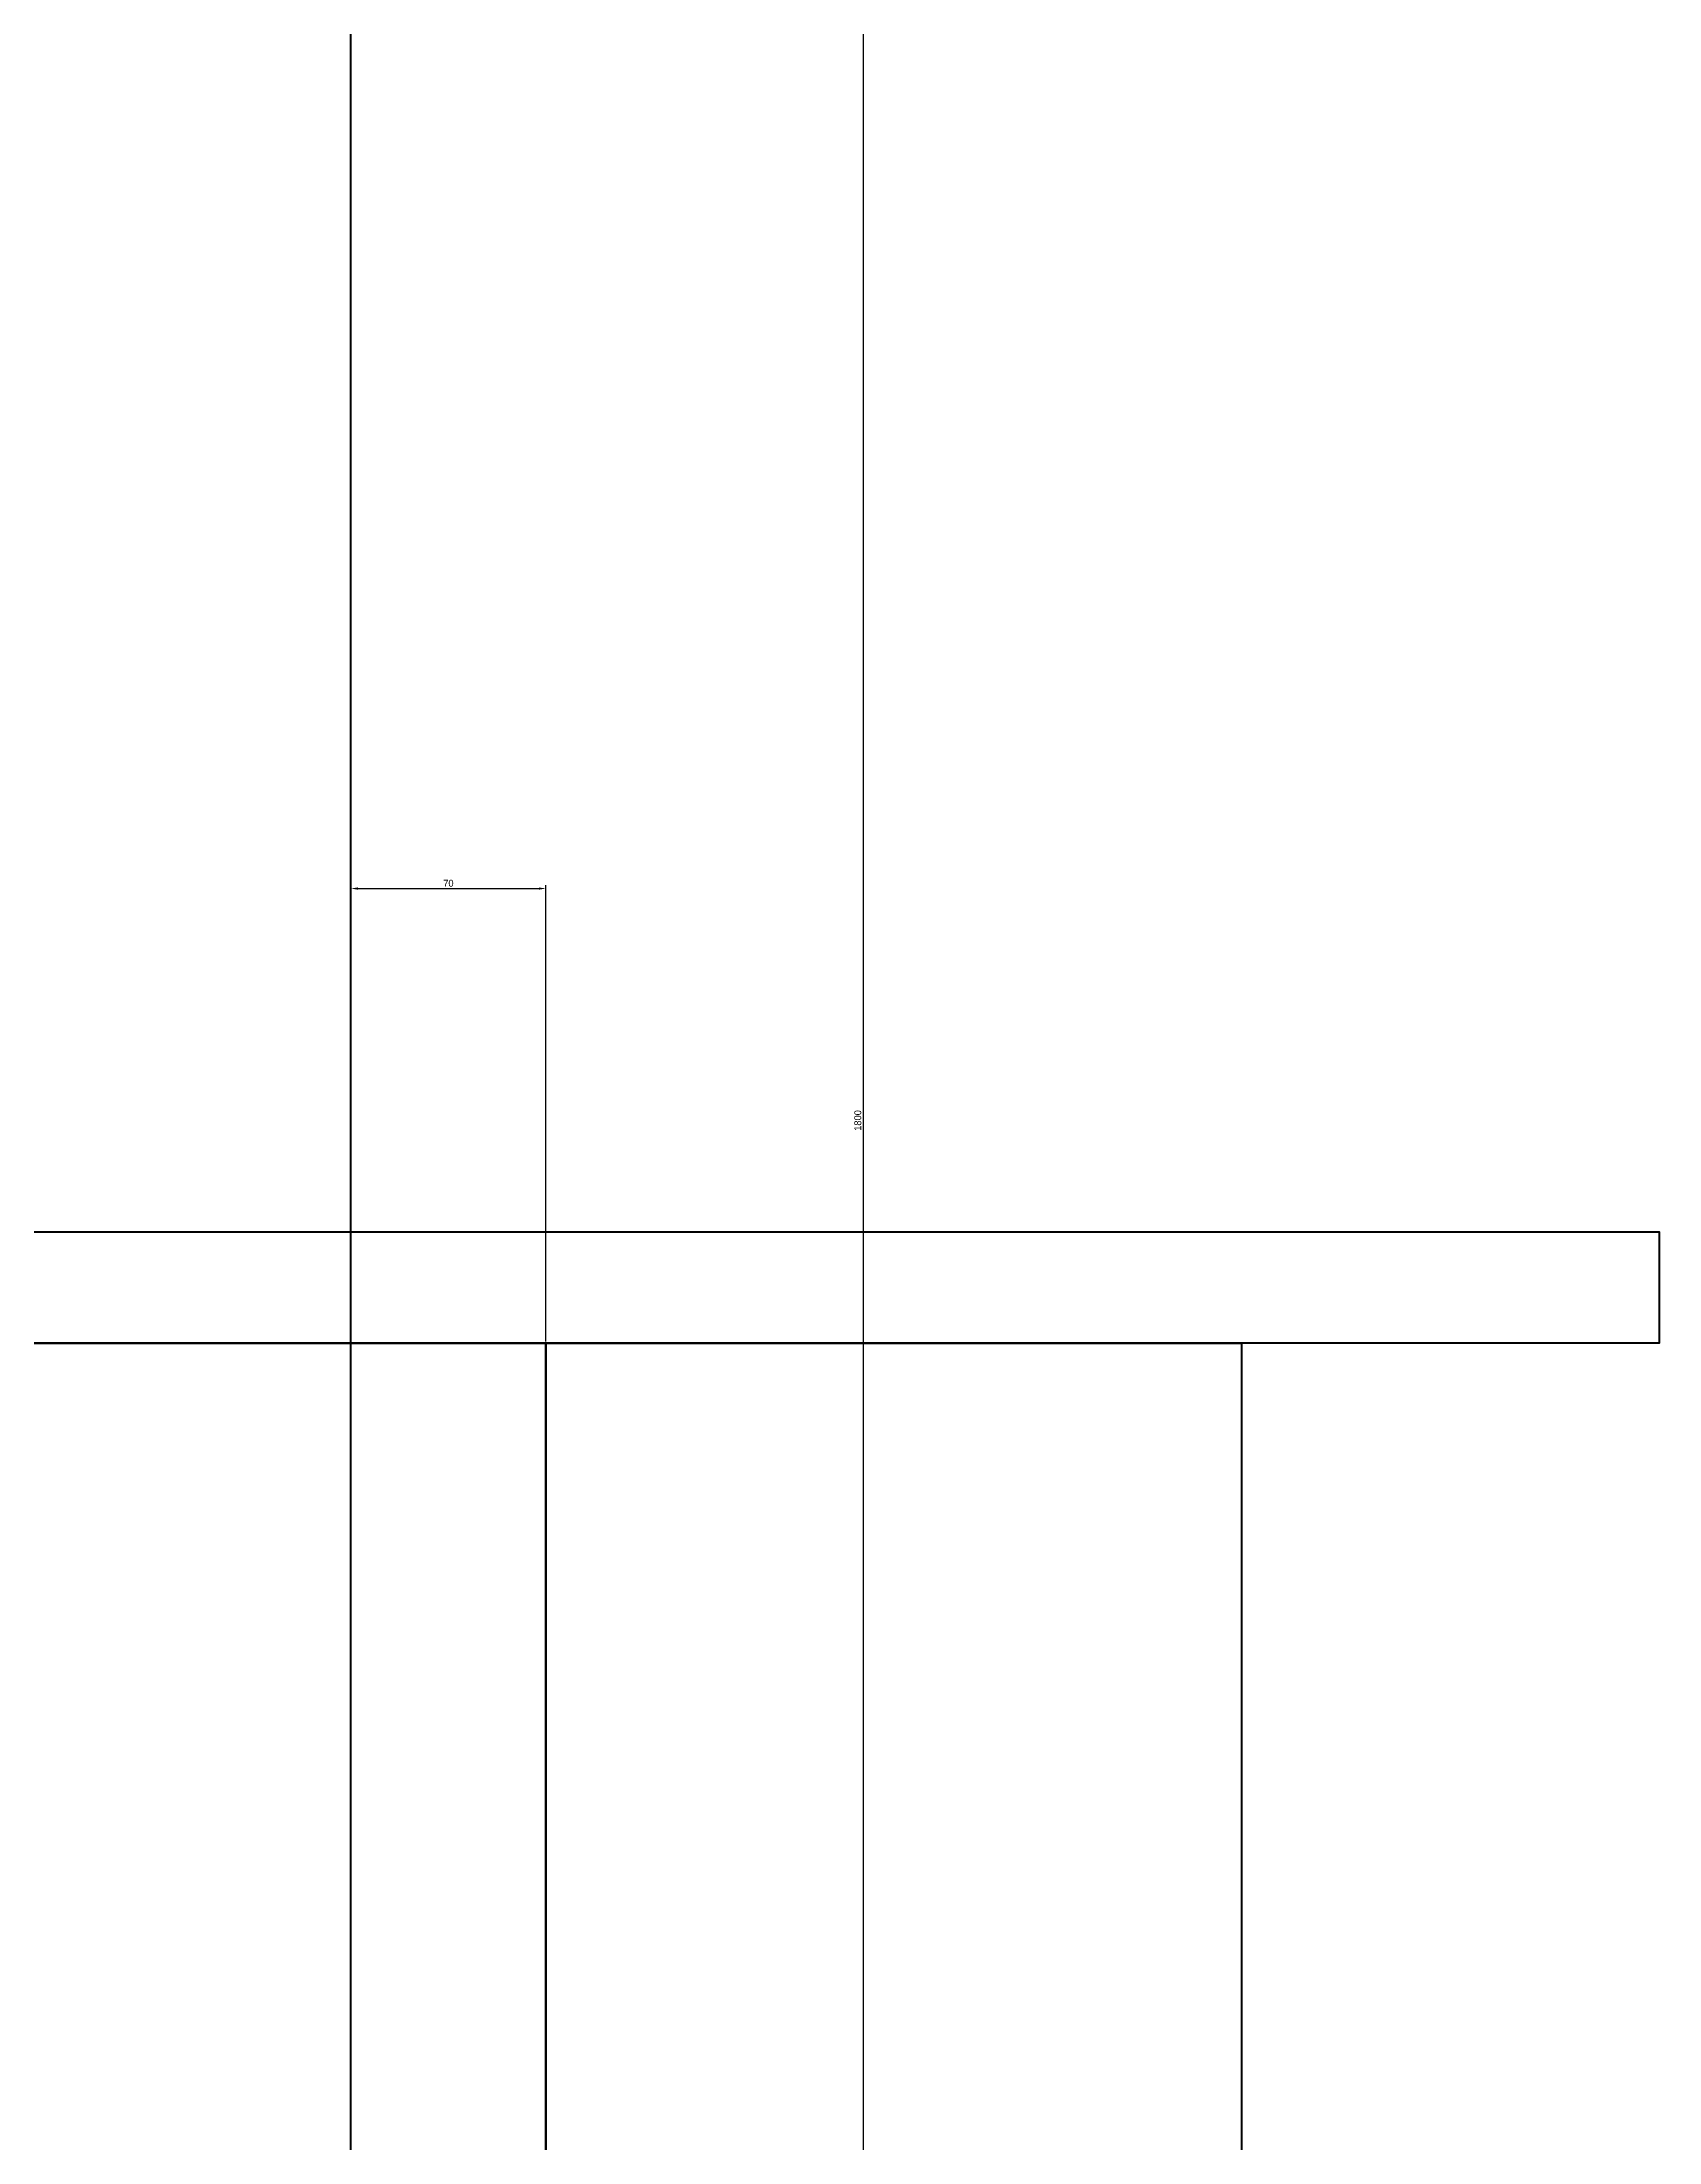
# Model space of a CAD drawing. Header units: millimetres. Extents: x 36689 to 81590, y -49198 to -25401.
# Drawn here: x 52282 to 52863, y -30805 to -30051 of the extents above; entities that cross this region are included whole.
import ezdxf

# ---------------------------------------------------------------- set-up
doc = ezdxf.new("R2010")
doc.units = ezdxf.units.MM
doc.header["$PDMODE"] = 34
doc.header["$PDSIZE"] = 25
doc.layers.add('01 Черновое', color=7, linetype='Continuous')
doc.layers.add('11 Привязка размеры', color=7, linetype='Continuous')
doc.layers.add('04 Мебель', color=5, linetype='Continuous', true_color=0x0000ff)
doc.styles.add('QCADDimTextStyle', font='txt')
doc.dimstyles.new('QCADDimStyle', dxfattribs={"dimtxt": 2.5, "dimasz": 2.5, "dimexe": 1.25, "dimexo": 0.625, "dimtad": 1, "dimtoh": 1, "dimdec": 4, "dimzin": 0, "dimdsep": 46, "dimtxsty": 'QCADDimTextStyle', "dimcen": 0.09, "dimadec": 0, "dimazin": 0, "dimtfac": 1, "dimtdec": 4, "dimtofl": 0, "dimtmove": 0, "dimatfit": 3, "dimfxl": 1, "dimtolj": 1, "dimtzin": 0, "dimarcsym": 0})

# ---------------------------------------------------------------- blocks, each defined once
blk = doc.blocks.new('*D48')
at = {"layer": '11 Привязка размеры', "color": 0, "lineweight": -2}
for p, q in [((52293.74, -29538.38), (52578.34, -29538.38)), ((52577.09, -29540.88), (52577.09, -31335.88)), ((52293.74, -31338.38), (52578.34, -31338.38))]:
    blk.add_line(p, q, dxfattribs=at)
at = {"layer": '11 Привязка размеры', "color": 0}
for points in [[(52577.51, -29540.88), (52576.68, -29540.88), (52577.09, -29538.38)], [(52576.68, -31335.88), (52577.51, -31335.88), (52577.09, -31338.38)]]:
    blk.add_solid(points, dxfattribs=at)
at = {"layer": 'Defpoints', "color": 0}
for p in [(52293.11, -29538.38), (52293.11, -31338.38), (52577.09, -31338.38)]:
    blk.add_point(p, dxfattribs=at)
at = {"layer": '11 Привязка размеры', "color": 0, "insert": (52575.22, -30438.38), "char_height": 2.5, "attachment_point": 5, "rotation": 90, "style": 'QCADDimTextStyle'}
blk.add_mtext('1800', dxfattribs=at)
blk = doc.blocks.new('*D108')
at = {"layer": '11 Привязка размеры', "color": 0, "lineweight": -2}
for p, q in [((52393.11, -30477.75), (52393.11, -30353.79)), ((52395.61, -30355.04), (52460.61, -30355.04)), ((52463.11, -30517.75), (52463.11, -30353.79))]:
    blk.add_line(p, q, dxfattribs=at)
at = {"layer": '11 Привязка размеры', "color": 0}
for points in [[(52395.61, -30354.63), (52395.61, -30355.46), (52393.11, -30355.04)], [(52460.61, -30355.46), (52460.61, -30354.63), (52463.11, -30355.04)]]:
    blk.add_solid(points, dxfattribs=at)
at = {"layer": 'Defpoints', "color": 0}
for p in [(52463.11, -30355.04), (52393.11, -30478.38), (52463.11, -30518.38)]:
    blk.add_point(p, dxfattribs=at)
at = {"layer": '11 Привязка размеры', "color": 0, "insert": (52428.11, -30353.17), "char_height": 2.5, "attachment_point": 5, "style": 'QCADDimTextStyle'}
blk.add_mtext('70', dxfattribs=at)

msp = doc.modelspace()

# ---------------------------------------------------------------- linework, layer by layer
at = {"layer": '01 Черновое', "lineweight": 40}
msp.add_line((52393.11174, -31338.379), (52393.11174, -28538.379), dxfattribs=at)
at = {"layer": '04 Мебель', "lineweight": 40}
for points in [[(50663.11174, -30518.379), (50663.11174, -30478.379), (52813.11113, -30478.379), (52863.11113, -30478.379), (52863.11113, -30518.379)], [(51863.11174, -30518.379), (52463.11174, -30518.379), (52463.11174, -31238.379), (51863.11174, -31238.379)]]:
    msp.add_lwpolyline(points, close=True, dxfattribs=at)
at = {"layer": '04 Мебель', "lineweight": 40, "flags": 128}
msp.add_lwpolyline([(52463.11174, -30518.379), (52713.11113, -30518.379), (52713.11113, -31238.379), (52463.11174, -31238.379)], close=True, dxfattribs=at)

# ---------------------------------------------------------------- dimensions: what is measured, and where the dimension line sits
at = {"layer": '11 Привязка размеры'}
dim = msp.add_linear_dim(base=(52577.09339, -31338.379), p1=(52293.11174, -29538.379), p2=(52293.11174, -31338.379), angle=90, dimstyle='QCADDimStyle', override={"dimtxt": 2.5, "dimasz": 2.5, "dimexe": 1.25, "dimexo": 0.625, "dimgap": 0.625, "dimtad": 1, "dimtih": 0, "dimtoh": 0, "dimdec": 2, "dimzin": 8, "dimdsep": 44, "dimcen": 2.5, "dimclrd": 0, "dimclre": 0, "dimclrt": 0, "dimtdec": 2, "dimtofl": 1, "dimtmove": 2, "dimfxl": 1, "dimfxlon": 0, "dimtolj": 0, "dimtzin": 8}, dxfattribs=at)
dim.commit()
dim.dimension.update_dxf_attribs({"geometry": '*D48', "text_midpoint": (52575.21839, -30438.379)})
dim = msp.add_linear_dim(base=(52463.11174, -30355.04296), p1=(52393.11174, -30478.379), p2=(52463.11174, -30518.379), dimstyle='QCADDimStyle', override={"dimtxt": 2.5, "dimasz": 2.5, "dimexe": 1.25, "dimexo": 0.625, "dimgap": 0.625, "dimtad": 1, "dimtih": 0, "dimtoh": 0, "dimdec": 2, "dimzin": 8, "dimdsep": 44, "dimcen": 2.5, "dimclrd": 0, "dimclre": 0, "dimclrt": 0, "dimtdec": 2, "dimtofl": 1, "dimtmove": 2, "dimfxl": 1, "dimfxlon": 0, "dimtolj": 0, "dimtzin": 8}, dxfattribs=at)
dim.commit()
dim.dimension.update_dxf_attribs({"geometry": '*D108', "text_midpoint": (52428.11174, -30353.16796)})

doc.saveas('drawing.dxf')
